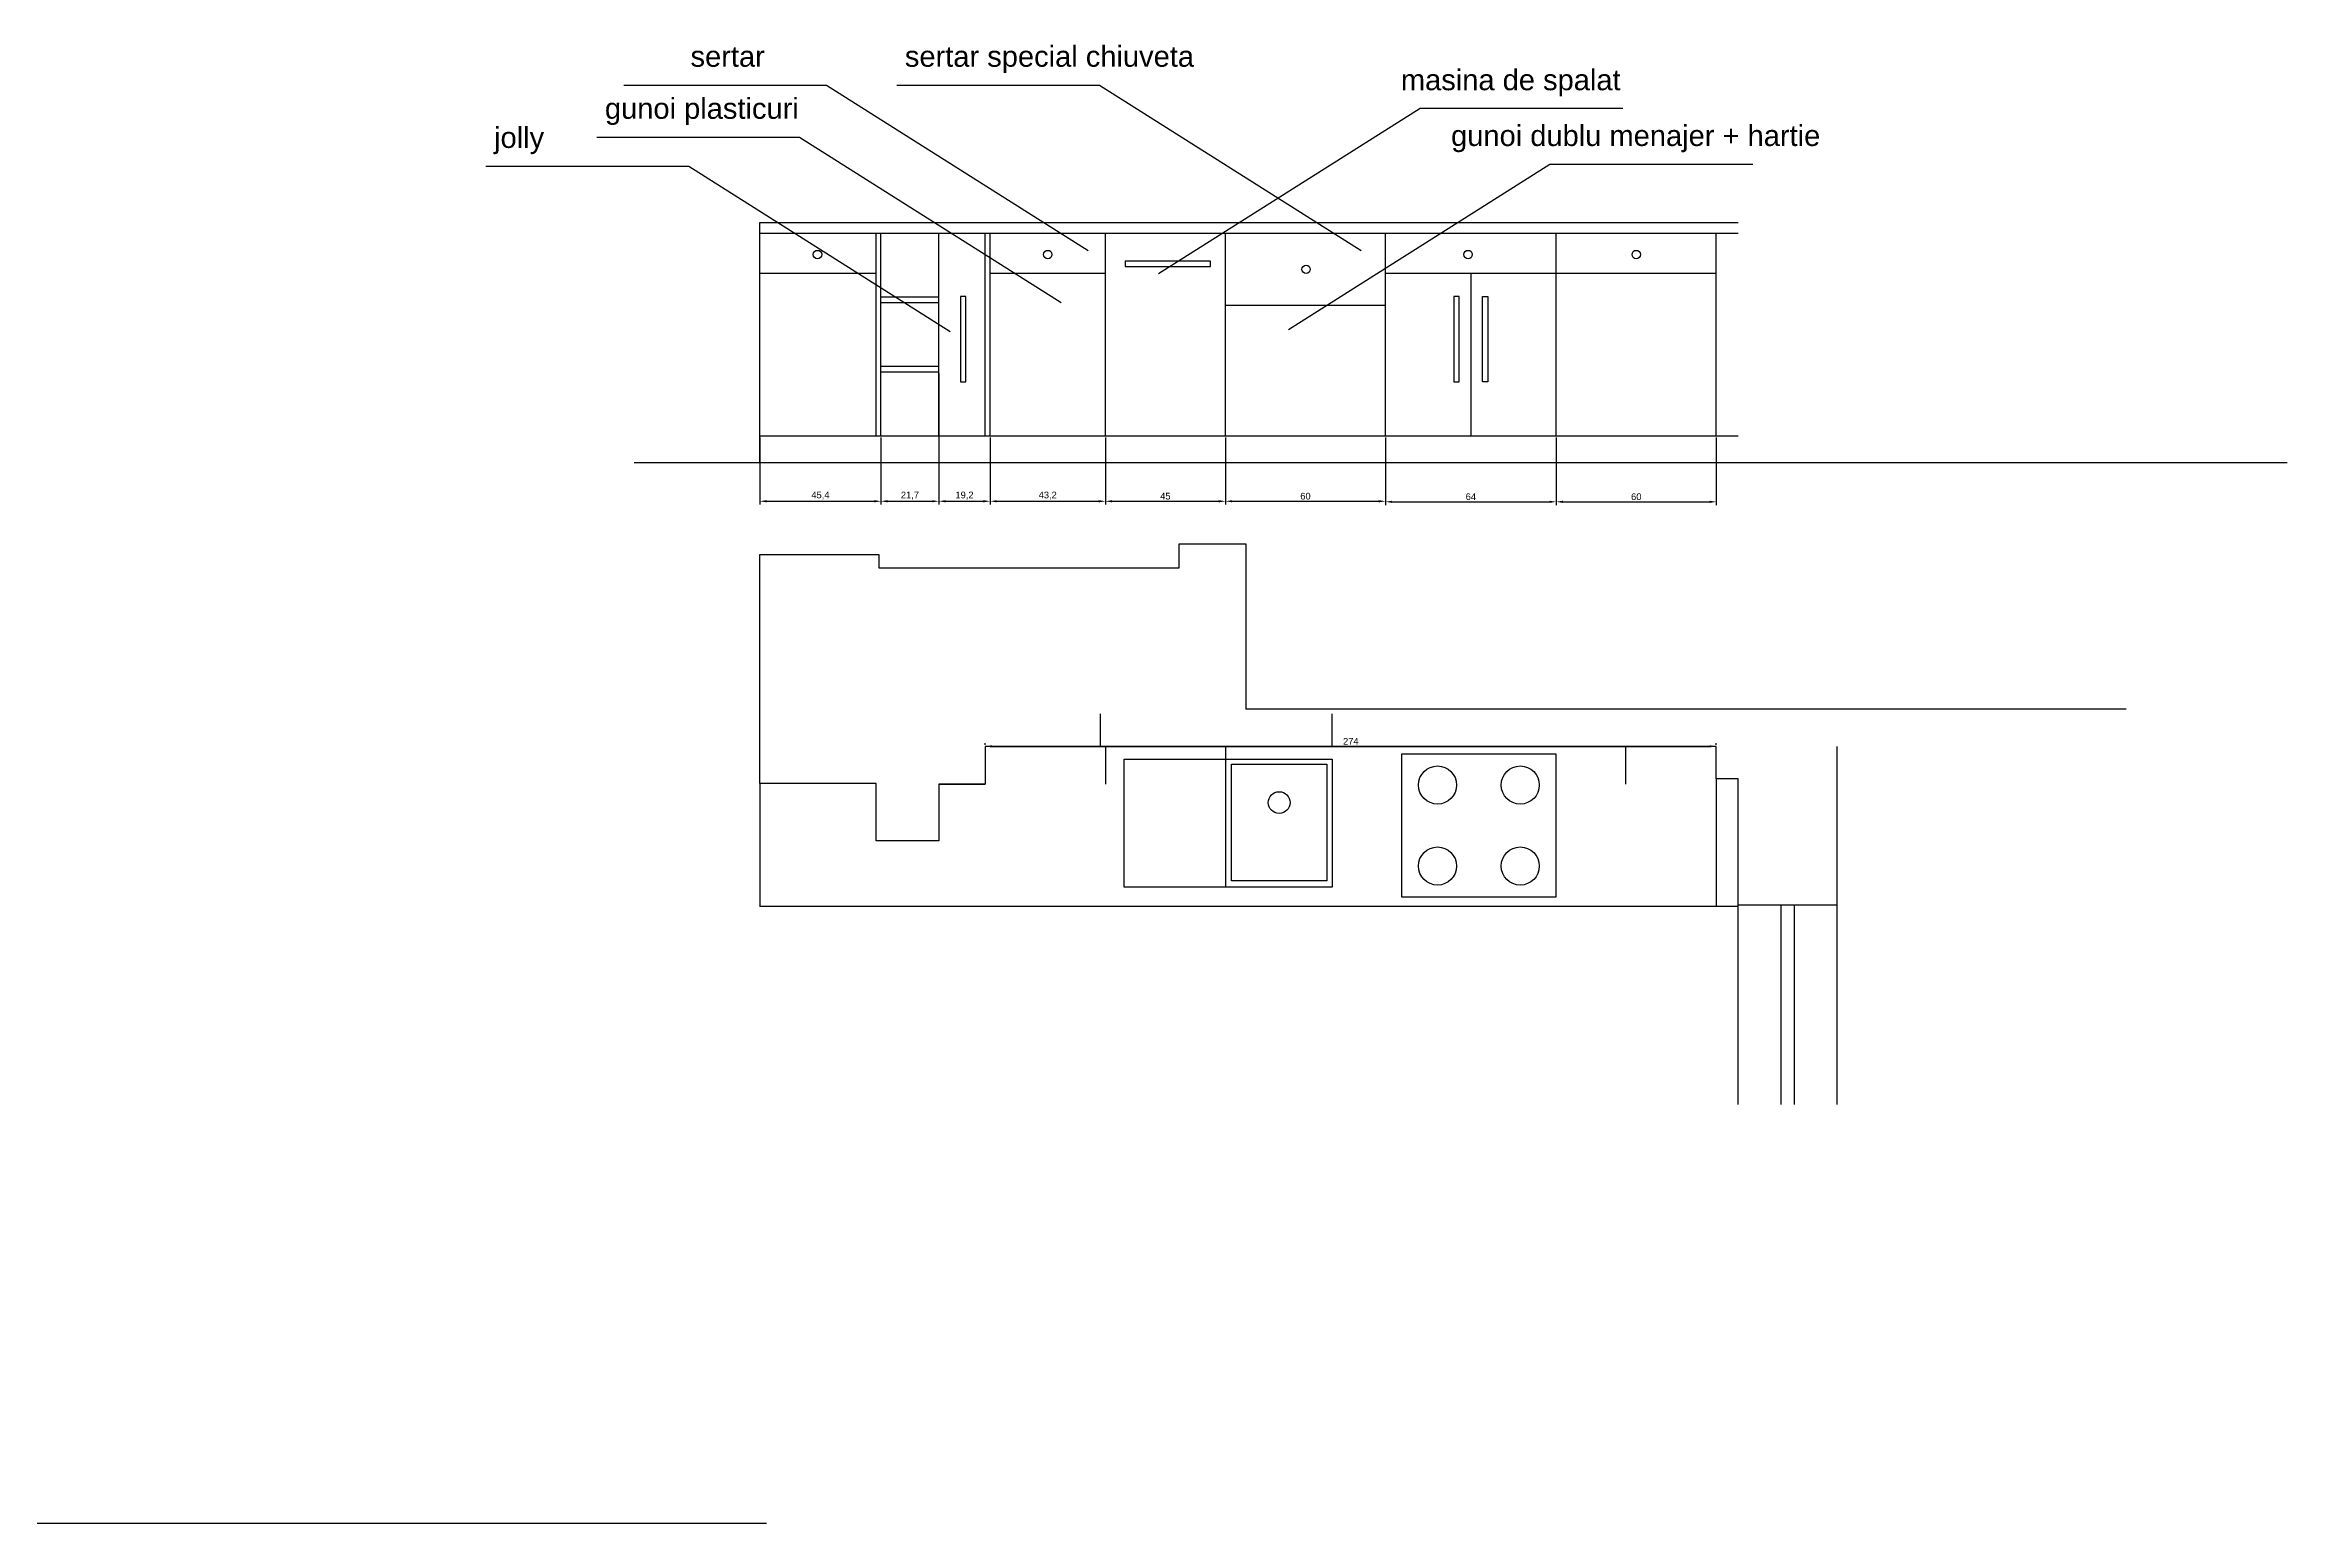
# Model space of a CAD drawing. Header units: centimetres. Extents: x -4631 to 1134, y -875 to 613.
# Drawn here: x -1351 to -510, y -456 to 99 of the extents above; entities that cross this region are included whole.
import ezdxf

# ---------------------------------------------------------------- set-up
doc = ezdxf.new("R2010")
doc.units = ezdxf.units.CM
doc.layers.get('0').update_dxf_attribs({"true_color": 0xdfdfdf})
doc.layers.add('chiuveta', color=7, linetype='Continuous', true_color=0xfdfac1)
doc.styles.get("Standard").update_dxf_attribs({"font": 'arial.ttf'})
doc.dimstyles.new('ISO-25', dxfattribs={"dimtxt": 2.5, "dimasz": 2.5, "dimexe": 1.25, "dimexo": 0.625, "dimtad": 1, "dimtxsty": 'Standard', "dimcen": 2.5, "dimadec": 0, "dimazin": 0, "dimtfac": 1, "dimtmove": 0, "dimatfit": 3, "dimfxl": 1, "dimarcsym": 0})

# ---------------------------------------------------------------- blocks, each defined once
blk = doc.blocks.new('*D23')
at = {"color": 0, "linetype": 'Continuous', "lineweight": -2, "transparency": 33554687}
for p, q in [((-1082.88, -48.62), (-1082.88, -73.75)), ((-1037.48, -48.62), (-1037.48, -73.75)), ((-1080.38, -72.5), (-1039.98, -72.5))]:
    blk.add_line(p, q, dxfattribs=at)
at = {"color": 0, "transparency": 33554687}
for points in [[(-1080.38, -72.08), (-1080.38, -72.92), (-1082.88, -72.5)], [(-1039.98, -72.92), (-1039.98, -72.08), (-1037.48, -72.5)]]:
    blk.add_solid(points, dxfattribs=at)
at = {"layer": 'Defpoints', "color": 0, "transparency": 33554687}
for p in [(-1082.88, -48), (-1037.48, -48), (-1037.48, -72.5)]:
    blk.add_point(p, dxfattribs=at)
at = {"color": 0, "linetype": 'Continuous', "lineweight": -3, "transparency": 33554687, "insert": (-1060.18, -70.38), "char_height": 2.5, "attachment_point": 5}
blk.add_mtext('45,4', dxfattribs=at)
blk = doc.blocks.new('*D24')
at = {"color": 0, "linetype": 'Continuous', "lineweight": -2, "transparency": 33554687}
for p, q in [((-1037.48, -48.62), (-1037.48, -73.75)), ((-1015.78, -48.62), (-1015.78, -73.75)), ((-1034.98, -72.5), (-1018.28, -72.5))]:
    blk.add_line(p, q, dxfattribs=at)
at = {"color": 0, "transparency": 33554687}
for points in [[(-1034.98, -72.08), (-1034.98, -72.92), (-1037.48, -72.5)], [(-1018.28, -72.92), (-1018.28, -72.08), (-1015.78, -72.5)]]:
    blk.add_solid(points, dxfattribs=at)
at = {"layer": 'Defpoints', "color": 0, "transparency": 33554687}
for p in [(-1037.48, -48), (-1015.78, -48), (-1015.78, -72.5)]:
    blk.add_point(p, dxfattribs=at)
at = {"color": 0, "linetype": 'Continuous', "lineweight": -3, "transparency": 33554687, "insert": (-1026.63, -70.37), "char_height": 2.5, "attachment_point": 5}
blk.add_mtext('21,7', dxfattribs=at)
blk = doc.blocks.new('*D25')
at = {"color": 0, "linetype": 'Continuous', "lineweight": -2, "transparency": 33554687}
for p, q in [((-1015.78, -24.58), (-1015.78, -73.75)), ((-996.58, -48.62), (-996.58, -73.75)), ((-1013.28, -72.5), (-999.08, -72.5))]:
    blk.add_line(p, q, dxfattribs=at)
at = {"color": 0, "transparency": 33554687}
for points in [[(-1013.28, -72.08), (-1013.28, -72.92), (-1015.78, -72.5)], [(-999.08, -72.92), (-999.08, -72.08), (-996.58, -72.5)]]:
    blk.add_solid(points, dxfattribs=at)
at = {"layer": 'Defpoints', "color": 0, "transparency": 33554687}
for p in [(-1015.78, -23.95), (-996.58, -48), (-996.58, -72.5)]:
    blk.add_point(p, dxfattribs=at)
at = {"color": 0, "linetype": 'Continuous', "lineweight": -3, "transparency": 33554687, "insert": (-1006.18, -70.37), "char_height": 2.5, "attachment_point": 5}
blk.add_mtext('19,2', dxfattribs=at)
blk = doc.blocks.new('*D26')
at = {"color": 0, "linetype": 'Continuous', "lineweight": -2, "transparency": 33554687}
for p, q in [((-996.58, -48.62), (-996.58, -73.75)), ((-953.38, -48.62), (-953.38, -73.75)), ((-994.08, -72.5), (-955.88, -72.5))]:
    blk.add_line(p, q, dxfattribs=at)
at = {"color": 0, "transparency": 33554687}
for points in [[(-994.08, -72.08), (-994.08, -72.92), (-996.58, -72.5)], [(-955.88, -72.92), (-955.88, -72.08), (-953.38, -72.5)]]:
    blk.add_solid(points, dxfattribs=at)
at = {"layer": 'Defpoints', "color": 0, "transparency": 33554687}
for p in [(-996.58, -48), (-953.38, -48), (-953.38, -72.5)]:
    blk.add_point(p, dxfattribs=at)
at = {"color": 0, "linetype": 'Continuous', "lineweight": -3, "transparency": 33554687, "insert": (-974.98, -70.37), "char_height": 2.5, "attachment_point": 5}
blk.add_mtext('43,2', dxfattribs=at)
blk = doc.blocks.new('*D27')
at = {"color": 0, "linetype": 'Continuous', "lineweight": -2, "transparency": 33554687}
for p, q in [((-953.38, -48.62), (-953.38, -73.75)), ((-908.38, -48.62), (-908.38, -73.75)), ((-950.88, -72.5), (-910.88, -72.5))]:
    blk.add_line(p, q, dxfattribs=at)
at = {"color": 0, "transparency": 33554687}
for points in [[(-950.88, -72.08), (-950.88, -72.92), (-953.38, -72.5)], [(-910.88, -72.92), (-910.88, -72.08), (-908.38, -72.5)]]:
    blk.add_solid(points, dxfattribs=at)
at = {"layer": 'Defpoints', "color": 0, "transparency": 33554687}
for p in [(-953.38, -48), (-908.38, -48), (-908.38, -72.5)]:
    blk.add_point(p, dxfattribs=at)
at = {"color": 0, "linetype": 'Continuous', "lineweight": -3, "transparency": 33554687, "insert": (-930.88, -70.6), "char_height": 2.5, "attachment_point": 5}
blk.add_mtext('45', dxfattribs=at)
blk = doc.blocks.new('*D28')
at = {"color": 0, "linetype": 'Continuous', "lineweight": -2, "transparency": 33554687}
for p, q in [((-908.38, -48.62), (-908.38, -73.75)), ((-848.38, -48.62), (-848.38, -73.75)), ((-905.88, -72.5), (-850.88, -72.5))]:
    blk.add_line(p, q, dxfattribs=at)
at = {"color": 0, "transparency": 33554687}
for points in [[(-905.88, -72.08), (-905.88, -72.92), (-908.38, -72.5)], [(-850.88, -72.92), (-850.88, -72.08), (-848.38, -72.5)]]:
    blk.add_solid(points, dxfattribs=at)
at = {"layer": 'Defpoints', "color": 0, "transparency": 33554687}
for p in [(-908.38, -48), (-848.38, -48), (-848.38, -72.5)]:
    blk.add_point(p, dxfattribs=at)
at = {"color": 0, "linetype": 'Continuous', "lineweight": -3, "transparency": 33554687, "insert": (-878.38, -70.6), "char_height": 2.5, "attachment_point": 5}
blk.add_mtext('60', dxfattribs=at)
blk = doc.blocks.new('*D29')
at = {"color": 0, "linetype": 'Continuous', "lineweight": -2, "transparency": 33554687}
for p, q in [((-848.38, -48.62), (-848.38, -73.96)), ((-784.38, -48.62), (-784.38, -73.96)), ((-845.88, -72.71), (-786.88, -72.71))]:
    blk.add_line(p, q, dxfattribs=at)
at = {"color": 0, "transparency": 33554687}
for points in [[(-845.88, -72.29), (-845.88, -73.13), (-848.38, -72.71)], [(-786.88, -73.13), (-786.88, -72.29), (-784.38, -72.71)]]:
    blk.add_solid(points, dxfattribs=at)
at = {"layer": 'Defpoints', "color": 0, "transparency": 33554687}
for p in [(-848.38, -48), (-784.38, -48), (-784.38, -72.71)]:
    blk.add_point(p, dxfattribs=at)
at = {"color": 0, "linetype": 'Continuous', "lineweight": -3, "transparency": 33554687, "insert": (-816.38, -70.81), "char_height": 2.5, "attachment_point": 5}
blk.add_mtext('64', dxfattribs=at)
blk = doc.blocks.new('*D30')
at = {"color": 0, "linetype": 'Continuous', "lineweight": -2, "transparency": 33554687}
for p, q in [((-784.38, -48.62), (-784.38, -73.96)), ((-724.38, -48.62), (-724.38, -73.96)), ((-781.88, -72.71), (-726.88, -72.71))]:
    blk.add_line(p, q, dxfattribs=at)
at = {"color": 0, "transparency": 33554687}
for points in [[(-781.88, -72.29), (-781.88, -73.13), (-784.38, -72.71)], [(-726.88, -73.13), (-726.88, -72.29), (-724.38, -72.71)]]:
    blk.add_solid(points, dxfattribs=at)
at = {"layer": 'Defpoints', "color": 0, "transparency": 33554687}
for p in [(-784.38, -48), (-724.38, -48), (-724.38, -72.71)]:
    blk.add_point(p, dxfattribs=at)
at = {"color": 0, "linetype": 'Continuous', "lineweight": -3, "transparency": 33554687, "insert": (-754.38, -70.81), "char_height": 2.5, "attachment_point": 5}
blk.add_mtext('60', dxfattribs=at)
blk = doc.blocks.new('*D31')
at = {"color": 0, "linetype": 'Continuous', "lineweight": -2, "transparency": 33554687}
for p, q in [((-998.38, -163.78), (-998.38, -163.15)), ((-995.88, -164.4), (-726.88, -164.4)), ((-724.38, -163.78), (-724.38, -163.15))]:
    blk.add_line(p, q, dxfattribs=at)
at = {"color": 0, "transparency": 33554687}
for points in [[(-995.88, -163.98), (-995.88, -164.82), (-998.38, -164.4)], [(-726.88, -164.82), (-726.88, -163.98), (-724.38, -164.4)]]:
    blk.add_solid(points, dxfattribs=at)
at = {"layer": 'Defpoints', "color": 0, "transparency": 33554687}
for p in [(-998.38, -164.4), (-724.38, -164.4), (-724.38, -164.4)]:
    blk.add_point(p, dxfattribs=at)
at = {"color": 0, "linetype": 'Continuous', "lineweight": -3, "transparency": 33554687, "insert": (-861.38, -162.52), "char_height": 2.5, "attachment_point": 5}
blk.add_mtext('274', dxfattribs=at)

msp = doc.modelspace()

# ---------------------------------------------------------------- linework, layer by layer
at = {"linetype": 'Continuous', "lineweight": -3, "transparency": 33554687}
for p, q in [((-1133.851, 83.519), (-1057.856, 83.519)), ((-1057.856, 83.519), (-959.81, 21.528)), ((-1031.516, 83.519), (-955.52, 83.519)), ((-955.52, 83.519), (-857.474, 21.528)), ((-835.428, 74.714), (-933.474, 12.723)), ((-759.432, 74.714), (-835.428, 74.714)), ((-1144, 64), (-1068.004, 64)), ((-1068.004, 64), (-969.958, 2.008)), ((-1185.546, 53.078), (-1109.55, 53.078)), ((-1109.55, 53.078), (-1011.504, -8.914)), ((-786.73, 53.798), (-884.776, -8.194)), ((-710.734, 53.798), (-786.73, 53.798)), ((-1082.877, -58), (-1082.877, 32)), ((-1082.877, 32), (-716.177, 32)), ((-1082.877, 28), (-716.177, 28)), ((-1039.277, -48), (-1039.277, 28)), ((-1037.477, -48), (-1037.477, 28)), ((-1015.777, -48), (-1015.777, 28)), ((-998.377, -48), (-998.377, 28)), ((-996.577, -48), (-996.577, 28)), ((-953.377, -48), (-953.377, 28)), ((-908.377, -48), (-908.377, 28)), ((-848.377, -48), (-848.377, 28)), ((-784.377, -48), (-784.377, 28)), ((-724.377, -48), (-724.377, 28)), ((-1082.877, 13), (-1039.277, 13)), ((-996.577, 13), (-953.377, 13)), ((-848.377, 13), (-724.377, 13)), ((-816.377, 13), (-816.377, -48)), ((-908.377, 1), (-848.377, 1)), ((-1082.877, -48), (-716.177, -48)), ((-1130, -58), (-510.412, -58)), ((-925.777, -97.5), (-925.777, -88.5)), ((-925.777, -88.5), (-900.777, -88.5)), ((-900.777, -88.5), (-900.777, -150.5)), ((-1082.877, -178.3), (-1082.877, -92.5)), ((-1082.877, -92.5), (-1038.277, -92.5)), ((-1038.277, -92.5), (-1038.277, -97.5)), ((-1038.277, -97.5), (-925.777, -97.5)), ((-570.777, -150.5), (-900.777, -150.5)), ((-955.377, -152.2), (-955.377, -164.4)), ((-868.377, -164.4), (-868.377, -152.2)), ((-724.377, -164.4), (-998.377, -164.4)), ((-998.377, -164.4), (-998.377, -178.6)), ((-953.377, -164.4), (-953.377, -178.6)), ((-908.377, -164.4), (-908.377, -178.6)), ((-758.377, -164.4), (-758.377, -178.6)), ((-724.377, -176.6), (-724.377, -164.4)), ((-679.177, -164.4), (-679.177, -298.7)), ((-1039.277, -178.3), (-1082.877, -178.3)), ((-1082.877, -178.3), (-1082.877, -224.4)), ((-1039.277, -199.8), (-1039.277, -178.3)), ((-998.377, -178.6), (-1015.777, -178.6)), ((-1015.777, -178.6), (-1015.777, -199.8)), ((-1015.777, -178.6), (-998.377, -178.6)), ((-716.177, -176.6), (-724.377, -176.6)), ((-724.377, -176.6), (-724.377, -224.4)), ((-716.177, -298.7), (-716.177, -176.6)), ((-1015.777, -199.8), (-1039.277, -199.8)), ((-716.177, -224.4), (-1082.877, -224.4)), ((-679.177, -223.9), (-716.177, -223.9)), ((-700.177, -223.9), (-700.177, -298.7)), ((-695.177, -223.9), (-695.177, -298.7)), ((-1764.377, -455.664, 150.5), (-1080.377, -455.664, 150.5))]:
    msp.add_line(p, q, dxfattribs=at)
for points in [[(-946, 15.5), (-914, 15.5), (-914, 17.5), (-946, 17.5)], [(-1005.638, -27.786), (-1005.638, 4.214), (-1007.638, 4.214), (-1007.638, -27.786)], [(-820.783, -27.786), (-820.783, 4.214), (-822.783, 4.214), (-822.783, -27.786)], [(-811.972, -27.786), (-811.972, 4.214), (-809.972, 4.214), (-809.972, -27.786)], [(-842.377, -220.837), (-784.377, -220.837), (-784.377, -167.337), (-842.377, -167.337)]]:
    msp.add_lwpolyline(points, close=True, dxfattribs=at)
for points in [[(-1037.477, 2.045), (-1015.777, 2.045), (-1015.777, 4.045), (-1037.477, 4.045)], [(-1037.477, -23.952), (-1015.777, -23.952), (-1015.777, -21.952), (-1037.477, -21.952)]]:
    msp.add_lwpolyline(points, dxfattribs=at)
for centre, radius in [((-1061.277, 20.015), 1.566), ((-974.977, 20.015), 1.566), ((-817.416, 20.015), 1.566), ((-754.377, 20.015), 1.566), ((-878.137, 14.463), 1.566), ((-828.877, -178.9), 7.139), ((-797.877, -178.9), 7.139), ((-888.242, -185.5), 4.083), ((-828.877, -209.273), 7.139), ((-797.877, -209.273), 7.139)]:
    msp.add_circle(centre, radius, dxfattribs=at)
at = {"layer": 'chiuveta', "linetype": 'Continuous', "lineweight": -3, "transparency": 33554687}
for p, q in [((-946.342, -217.21), (-946.342, -169.21)), ((-946.342, -169.21), (-868.342, -169.21)), ((-908.342, -169.21), (-908.342, -217.21)), ((-868.342, -169.21), (-868.342, -217.21)), ((-868.342, -217.21), (-946.342, -217.21))]:
    msp.add_line(p, q, dxfattribs=at)
msp.add_lwpolyline([(-870.342, -214.81), (-906.142, -214.81), (-906.142, -171.11), (-870.342, -171.11)], close=True, dxfattribs=at)

# ---------------------------------------------------------------- texts
at = {"linetype": 'Continuous', "lineweight": -3, "transparency": 33554687}
for s, height, p in [('sertar', 7.7991, (-1108.87, 90.419)), ('sertar special chiuveta', 7.79914, (-1028.529, 90.419)), ('masina de spalat', 7.79914, (-842.607, 81.614)), ('gunoi plasticuri', 7.79914, (-1140.959, 70.9)), ('jolly', 7.7991, (-1182.505, 59.978)), ('gunoi dublu menajer + hartie', 7.79914, (-823.796, 60.698))]:
    msp.add_text(s, height=height, dxfattribs=at).set_placement(p)

# ---------------------------------------------------------------- dimensions: what is measured, and where the dimension line sits
for base, p1, p2, picture, middle in [((-996.577, -72.5), (-1015.777, -23.952), (-996.577, -48), '*D25', (-1006.177, -70.373)), ((-1037.477, -72.5), (-1082.877, -48), (-1037.477, -48), '*D23', (-1060.177, -70.378)), ((-1015.777, -72.5), (-1037.477, -48), (-1015.777, -48), '*D24', (-1026.627, -70.373)), ((-953.377, -72.5), (-996.577, -48), (-953.377, -48), '*D26', (-974.977, -70.373)), ((-908.377, -72.5), (-953.377, -48), (-908.377, -48), '*D27', (-930.877, -70.604)), ((-848.377, -72.5), (-908.377, -48), (-848.377, -48), '*D28', (-878.377, -70.599)), ((-784.377, -72.708), (-848.377, -48), (-784.377, -48), '*D29', (-816.377, -70.807)), ((-724.377, -72.708), (-784.377, -48), (-724.377, -48), '*D30', (-754.377, -70.807))]:
    dim = msp.add_linear_dim(base=base, p1=p1, p2=p2, dimstyle='ISO-25', dxfattribs=at)
    dim.commit()
    dim.dimension.update_dxf_attribs({"geometry": picture, "text_midpoint": middle})
dim = msp.add_aligned_dim(p1=(-998.377, -164.4), p2=(-724.377, -164.4), distance=0, dimstyle='ISO-25', dxfattribs=at)
dim.commit()
dim.dimension.update_dxf_attribs({"geometry": '*D31', "text_midpoint": (-861.377, -162.52)})

doc.saveas('drawing.dxf')
